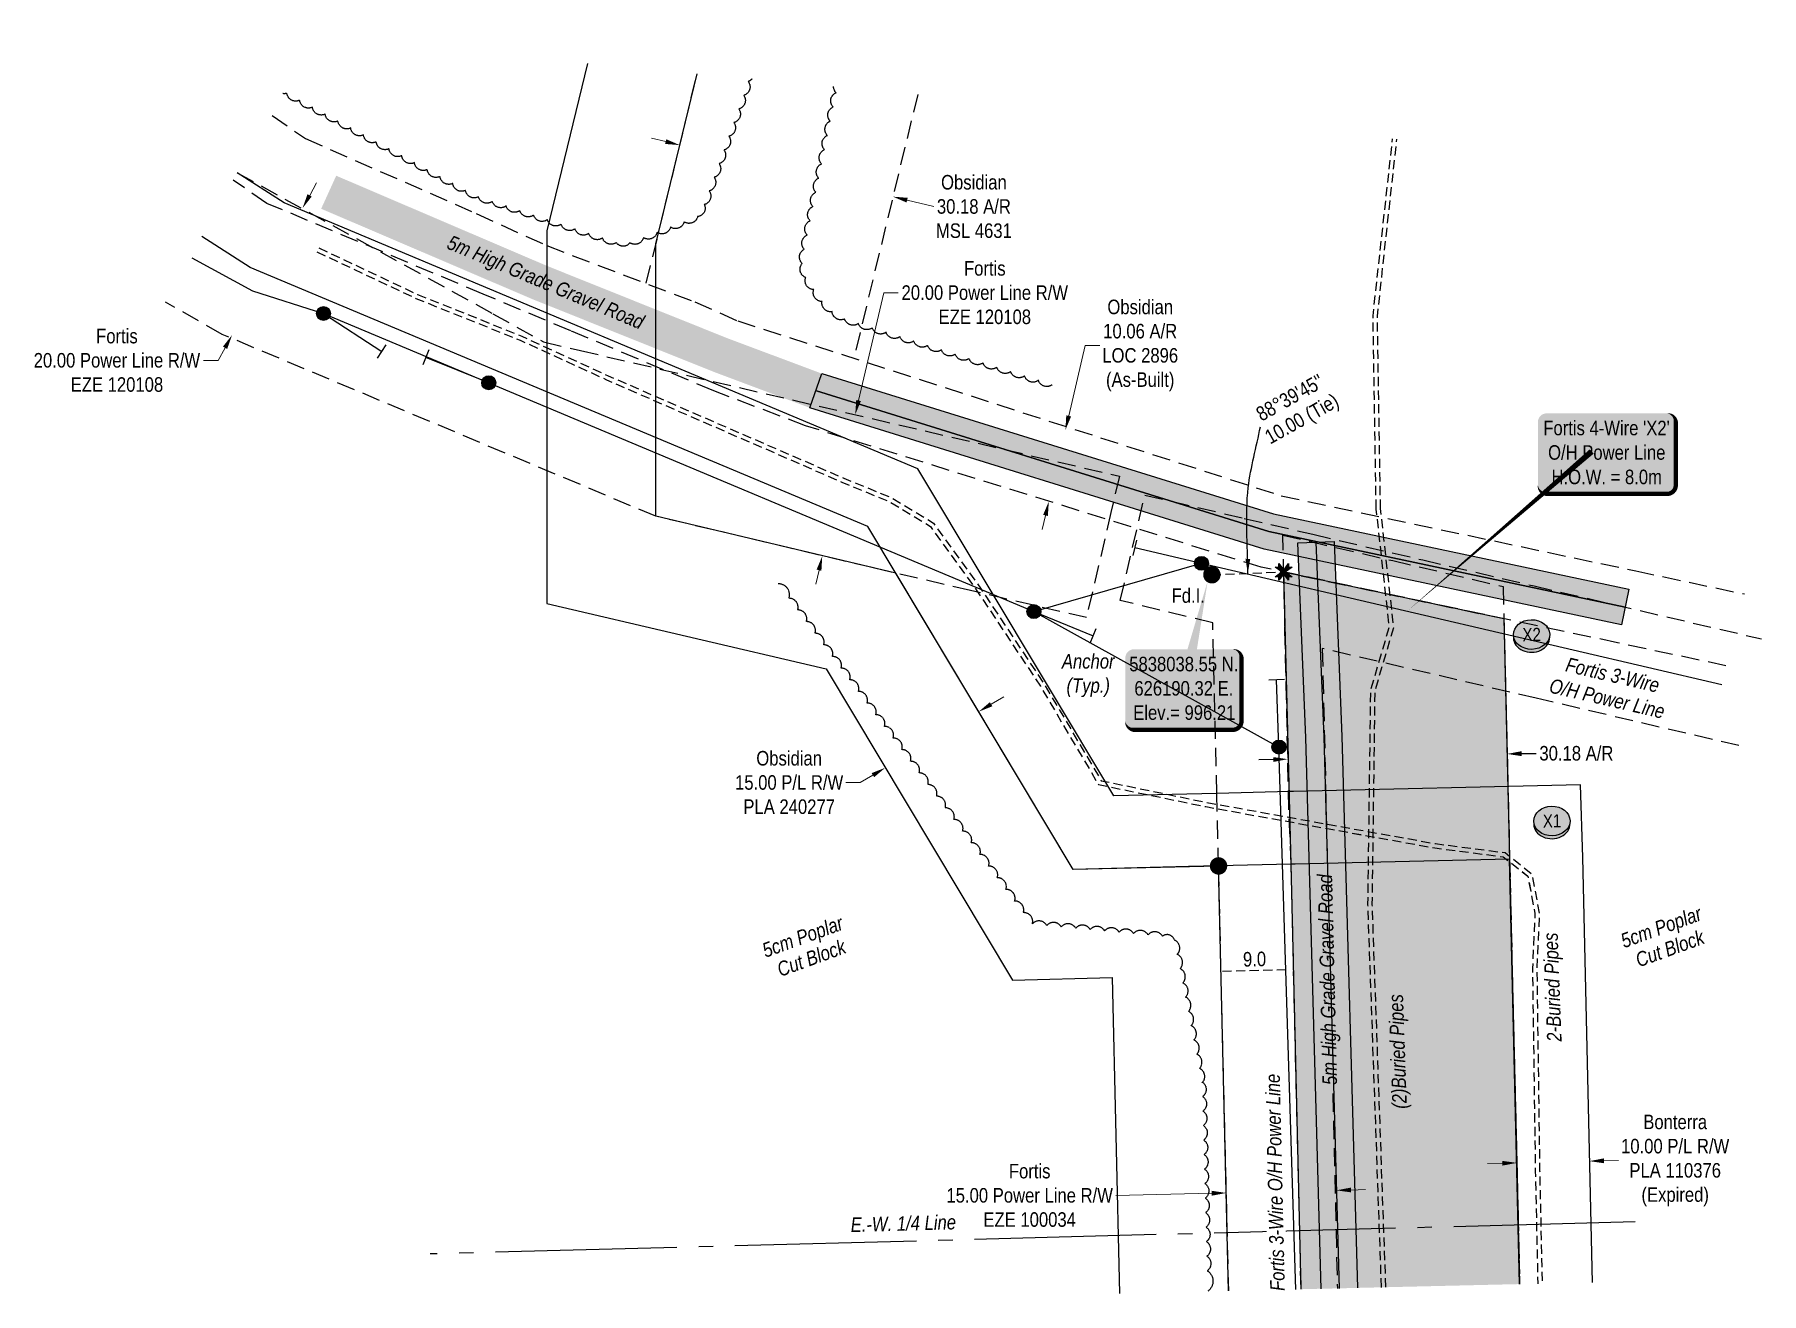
# Model space of a CAD drawing. Extents: x 621743 to 629441, y 5837005 to 5838851.
# Drawn here: x 628252 to 629441, y 5837151 to 5838017 of the extents above; entities that cross this region are included whole.
import ezdxf
from ezdxf.enums import TextEntityAlignment as Align

# ---------------------------------------------------------------- set-up
doc = ezdxf.new("R2010")
doc.units = 0
doc.header["$LTSCALE"] = 5
for name, pattern in [('0', [1, 1, 0]), ('foc-ACCESSROAD', [3.75, 2.5, -1.25]), ('foc-FLOWLINE', [3.75, 2.5, -1.25]), ('foc-QUARTERLINE', [33, 25, -3, 2, -3]), ('foc-TIELINE', [1.875, 1.25, -0.625]), ('POWERLINE5', [7.8, 2.4, -0.6, 0.6, -0.6, 0.6, -0.6, 2.4]), ('UG_PIPE', [1.875, 1.25, -0.625])]:
    doc.linetypes.add(name, pattern=pattern)
for name, color, linetype in [('AS-PIPE-UG', 44, 'UG_PIPE'), ('AS-POWER', 104, 'foc-POWER'), ('AS-POWER-EXISTING', 72, 'POWERLINE5'), ('AS-POWER-T', 104, 'Continuous'), ('AS-ROADS', 254, 'Continuous'), ('AS-SYMBOL', 7, 'Continuous'), ('C-AR', 13, 'foc-ACCESSROAD'), ('C-RW', 13, 'Continuous'), ('C-WS', 13, 'foc-ACCESSROAD'), ('DETAIL-T', 7, 'Continuous'), ('F-EZE', 190, 'foc-FLOWLINE'), ('F-RW', 190, 'Continuous'), ('L-BD', 7, 'Continuous'), ('L-MON', 1, 'Continuous'), ('L-SECQ', 8, 'foc-QUARTERLINE'), ('L-TIE', 7, 'foc-TIELINE'), ('P-CROSSINGS', 250, 'Continuous'), ('P-PROPOSED', 10, 'Continuous'), ('P-PROPOSED-H', 21, 'Continuous'), ('P-TXT', 4, 'Continuous'), ('T-BUSH', 110, '0'), ('T-BUSH-T', 110, 'Continuous'), ('T-TIE', 201, 'foc-TIELINE')]:
    doc.layers.add(name, color=color, linetype=linetype)
for name, color, linetype, lineweight in [('C-AR-T', 13, 'Continuous', 9), ('C-RW-T', 13, 'Continuous', 9), ('F-EZE-T', 190, 'Continuous', 9), ('F-RW-T', 190, 'Continuous', 9), ('T-TEXT', 48, 'Continuous', 18)]:
    doc.layers.add(name, color=color, linetype=linetype, lineweight=lineweight)
doc.styles.add('80', font='ARIALN.TTF', dxfattribs={"height": 10})
doc.styles.add('80CG', font='ARIALN.TTF', dxfattribs={"height": 10})
doc.styles.add('80L', font='ARIALN.TTF', dxfattribs={"height": 10})
doc.styles.add('80LS', font='ARIALNI.TTF', dxfattribs={"height": 10})
doc.styles.add('Crossing', font='ARIALN.TTF', dxfattribs={"height": 10})
doc.styles.add('foc-LtypeFont', font='ARIALN.TTF', dxfattribs={"height": 7.35})
doc.linetypes.add('foc-POWER', pattern='A,6,-1,["P",foc-LtypeFont,S=0.2,R=0,X=-0.625,Y=-0.75],-1.24,4', length=12.24)
doc.dimstyles.new('Compass 5 000', dxfattribs={"dimscale": 5, "dimtxt": 9, "dimasz": 2, "dimexe": 0.2, "dimexo": 0.0625, "dimgap": 0.5, "dimtad": 0, "dimtih": 1, "dimtoh": 1, "dimzin": 0, "dimdsep": 46, "dimtxsty": '80CG', "dimcen": 0.1, "dimse1": 1, "dimse2": 1, "dimclrd": 256, "dimclrt": 256, "dimaunit": 1, "dimadec": 4, "dimazin": 0, "dimtfac": 0.06, "dimtofl": 0, "dimtmove": 0, "dimatfit": 1, "dimfxl": 0.2, "dimtolj": 1, "dimtzin": 0, "dimlwd": -1, "dimarcsym": 0})

# ---------------------------------------------------------------- blocks, each defined once
blk = doc.blocks.new('POWERPOLE')
h = blk.add_hatch(color=255)
edge = h.paths.add_edge_path()
edge.add_arc((0, 0), 0.96, 0, 360)
at = {"linetype": 'Continuous'}
for p, q in [((0.68, -0.68), (-0.68, 0.68)), ((-0.68, -0.68), (0.68, 0.68))]:
    blk.add_line(p, q, dxfattribs=at)
blk.add_circle((0, 0), 0.96, dxfattribs=at)
blk = doc.blocks.new('*U94')
at = {"color": 72}
blk.add_line((-0.42, -1.02), (0.42, 1.02), dxfattribs=at)
at = {"layer": 'AS-SYMBOL', "color": 72, "flags": 128}
blk.add_lwpolyline([(-8.17, 3.34), (0, 0)], dxfattribs=at)
blk = doc.blocks.new('*U95')
at = {"color": 72}
blk.add_line((0.25, 1.07), (-0.25, -1.07), dxfattribs=at)
at = {"layer": 'AS-SYMBOL', "color": 72, "flags": 128}
blk.add_lwpolyline([(9.2, -2.13), (0, 0)], dxfattribs=at)
blk = doc.blocks.new('*U96')
at = {"color": 72}
blk.add_line((1.1, 0.04), (-1.1, -0.04), dxfattribs=at)
at = {"layer": 'AS-SYMBOL', "color": 72, "flags": 128}
blk.add_lwpolyline([(0.32, -9.25), (0, 0)], dxfattribs=at)
blk = doc.blocks.new('*U97')
at = {"color": 72}
blk.add_line((-0.6, -0.92), (0.6, 0.92), dxfattribs=at)
at = {"layer": 'AS-SYMBOL', "color": 72, "flags": 128}
blk.add_lwpolyline([(-8.04, 5.24), (0, 0)], dxfattribs=at)
blk = doc.blocks.new('*U98')
at = {"color": 72}
blk.add_line((0.41, 1.02), (-0.41, -1.02), dxfattribs=at)
at = {"layer": 'AS-SYMBOL', "color": 72, "flags": 128}
blk.add_lwpolyline([(8.65, -3.5), (0, 0)], dxfattribs=at)
blk = doc.blocks.new('*U99')
h = blk.add_hatch(color=254)
edge = h.paths.add_edge_path()
edge.add_line((-34, -28.5), (34, -28.5))
edge.add_arc((34, -22.5), 6, 270, 360)
edge.add_line((40, -22.5), (40, 21))
edge.add_arc((34, 21), 6, 0, 90)
edge.add_line((34, 27), (-34, 27))
edge.add_arc((-34, 21), 6, 90, 180)
edge.add_line((-40, 21), (-40, -22.5))
edge.add_arc((-34, -22.5), 6, 180, 270)
at = {"color": 1, "flags": 128}
blk.add_lwpolyline([(16.7, 73.9, 0, 10, 0), (0, 0, 5, 5, 0)], format="xyseb", dxfattribs=at)
blk.add_lwpolyline([(-34, -28.5, 3, 3, 0), (34, -28.5, 3, 3, 0.414214), (40, -22.5, 3, 3, 0), (40, 21, 3, 0, 0.414214), (34, 27, 0, 0, 0), (-34, 27, 0, 0, 0.414214), (-40, 21, 0, 0, 0), (-40, -22.5, 0, 3, 0.414214)], format="xyseb", close=True, dxfattribs=at)
at = {"color": 1, "style": '80'}
blk.add_attdef('ENTER_TEXT_001', (-36, -5), '', height=10, dxfattribs=at)
blk = doc.blocks.new('*D101')
at = {"layer": 'C-AR-T', "transparency": 16777216}
for p, q in [((628964, 5837754.6), (628975.3, 5837803.1)), ((628975.3, 5837803.1), (628985.3, 5837803.1)), ((628948, 5837686.1), (628945.7, 5837676.4))]:
    blk.add_line(p, q, dxfattribs=at)
for points in [[(628962.3, 5837755), (628965.6, 5837754.2), (628961.7, 5837744.9)], [(628946.4, 5837686.5), (628949.6, 5837685.7), (628950.3, 5837695.8)]]:
    blk.add_solid(points, dxfattribs=at)
at = {"layer": 'C-AR-T', "transparency": 16777216, "insert": (629013.2, 5837803.1), "char_height": 10, "attachment_point": 5, "style": '80CG'}
blk.add_mtext('\\A1;Obsidian\\P10.06 A/R\\PLOC 2896\\P(As-Built)', dxfattribs=at)
blk = doc.blocks.new('*D102')
at = {"layer": 'C-AR-T', "transparency": 16777216}
for p, q in [((628686.5, 5837943.4), (628676.8, 5837945.7)), ((628852.7, 5837903.1), (628871, 5837898.7))]:
    blk.add_line(p, q, dxfattribs=at)
for points in [[(628686.9, 5837945), (628686.1, 5837941.8), (628696.2, 5837941)], [(628853.1, 5837904.7), (628852.3, 5837901.5), (628843, 5837905.5)]]:
    blk.add_solid(points, dxfattribs=at)
at = {"layer": 'C-AR-T', "transparency": 16777216, "insert": (628898.7, 5837898.7), "char_height": 10, "attachment_point": 5, "style": '80CG'}
blk.add_mtext('\\A1;Obsidian\\P30.18 A/R\\PMSL 4631', dxfattribs=at)
blk = doc.blocks.new('*D103')
at = {"layer": 'C-RW-T', "transparency": 16777216}
for p, q in [((628910.6, 5837556.1), (628919.2, 5837561.2)), ((628829.1, 5837507.3), (628820.5, 5837502.2)), ((628820.5, 5837502.2), (628810.5, 5837502.2))]:
    blk.add_line(p, q, dxfattribs=at)
for points in [[(628909.7, 5837557.5), (628911.4, 5837554.7), (628902, 5837551)], [(628828.3, 5837508.7), (628830, 5837505.9), (628837.7, 5837512.4)]]:
    blk.add_solid(points, dxfattribs=at)
at = {"layer": 'C-RW-T', "transparency": 16777216, "insert": (628771.5, 5837502.2), "char_height": 10, "attachment_point": 5, "style": '80CG'}
blk.add_mtext('\\A1;Obsidian\\P15.00 P/L R/W\\PPLA 240277', dxfattribs=at)
blk = doc.blocks.new('*D104')
at = {"layer": 'F-EZE-T', "transparency": 16777216}
for p, q in [((629062.4, 5837219.5), (628996.3, 5837218)), ((629158.3, 5837221.7), (629168.3, 5837222))]:
    blk.add_line(p, q, dxfattribs=at)
for points in [[(629062.4, 5837221.2), (629062.4, 5837217.8), (629072.4, 5837219.7)], [(629158.3, 5837223.4), (629158.4, 5837220.1), (629148.3, 5837221.5)]]:
    blk.add_solid(points, dxfattribs=at)
at = {"layer": 'F-EZE-T', "transparency": 16777216, "insert": (628937.1, 5837218), "char_height": 10, "attachment_point": 5, "style": '80CG'}
blk.add_mtext('\\A1;Fortis\\P15.00 Power Line R/W\\PEZE 100034', dxfattribs=at)
blk = doc.blocks.new('*D105')
at = {"layer": 'F-EZE-T', "transparency": 16777216}
for p, q in [((628441.4, 5837906.4), (628446.2, 5837915.1)), ((628383.2, 5837801.5), (628378.3, 5837792.8)), ((628378.3, 5837792.8), (628368.3, 5837792.8))]:
    blk.add_line(p, q, dxfattribs=at)
for points in [[(628439.9, 5837907.2), (628442.8, 5837905.6), (628436.5, 5837897.6)], [(628381.7, 5837802.3), (628384.6, 5837800.7), (628388, 5837810.3)]]:
    blk.add_solid(points, dxfattribs=at)
at = {"layer": 'F-EZE-T', "transparency": 16777216, "insert": (628308.7, 5837792.8), "char_height": 10, "attachment_point": 5, "style": '80CG'}
blk.add_mtext('\\A1;Fortis\\P20.00 Power Line R/W\\PEZE 120108', dxfattribs=at)
blk = doc.blocks.new('*D106')
at = {"layer": 'F-EZE-T', "transparency": 16777216}
for p, q in [((628819.3, 5837765.2), (628836.6, 5837839.4)), ((628836.6, 5837839.4), (628846.6, 5837839.4)), ((628792.1, 5837648.4), (628789.8, 5837638.7))]:
    blk.add_line(p, q, dxfattribs=at)
for points in [[(628817.7, 5837765.6), (628820.9, 5837764.8), (628817, 5837755.5)], [(628790.4, 5837648.8), (628793.7, 5837648), (628794.3, 5837658.1)]]:
    blk.add_solid(points, dxfattribs=at)
at = {"layer": 'F-EZE-T', "transparency": 16777216, "insert": (628906.2, 5837839.4), "char_height": 10, "attachment_point": 5, "style": '80CG'}
blk.add_mtext('\\A1;Fortis\\P20.00 Power Line R/W\\PEZE 120108', dxfattribs=at)
blk = doc.blocks.new('*D107')
at = {"layer": 'F-RW-T', "transparency": 16777216}
for p, q in [((629262.4, 5837240.2), (629252.4, 5837239.9)), ((629332.4, 5837241.8), (629342.4, 5837242.1))]:
    blk.add_line(p, q, dxfattribs=at)
for points in [[(629332.4, 5837243.5), (629332.4, 5837240.2), (629322.4, 5837241.6)], [(629262.4, 5837241.8), (629262.5, 5837238.5), (629272.4, 5837240.4)]]:
    blk.add_solid(points, dxfattribs=at)
at = {"layer": 'F-RW-T', "transparency": 16777216, "insert": (629381.5, 5837242.1), "char_height": 10, "attachment_point": 5, "style": '80CG'}
blk.add_mtext('\\A1;Bonterra\\P10.00 P/L R/W\\PPLA 110376\\P(Expired)', dxfattribs=at)
blk = doc.blocks.new('*D108')
at = {"layer": 'P-TXT', "transparency": 16777216}
for p, q in [((629104.8, 5837518), (629094.8, 5837517.8)), ((629275.8, 5837522.1), (629285.8, 5837522.3))]:
    blk.add_line(p, q, dxfattribs=at)
for points in [[(629104.8, 5837519.7), (629104.8, 5837516.4), (629114.8, 5837518.3)], [(629275.8, 5837523.8), (629275.8, 5837520.4), (629265.8, 5837521.9)]]:
    blk.add_solid(points, dxfattribs=at)
at = {"layer": 'P-TXT', "transparency": 16777216, "insert": (629313.5, 5837522.3), "char_height": 10, "attachment_point": 5, "style": '80CG'}
blk.add_mtext('\\A1;30.18 A/R', dxfattribs=at)
blk = doc.blocks.new('*U100')
h = blk.add_hatch(color=255)
edge = h.paths.add_edge_path()
edge.add_line((-41.5, -28.5), (41.5, -28.5))
edge.add_arc((41.5, -22.5), 6, 270, 360)
edge.add_line((47.5, -22.5), (47.5, 21))
edge.add_arc((41.5, 21), 6, 0, 90)
edge.add_line((41.5, 27), (-41.5, 27))
edge.add_arc((-41.5, 21), 6, 90, 180)
edge.add_line((-47.5, 21), (-47.5, -22.5))
edge.add_arc((-41.5, -22.5), 6, 180, 270)
at = {"color": 104, "flags": 128}
blk.add_lwpolyline([(-41.5, -28.5, 3, 3, 0), (41.5, -28.5, 3, 3, 0.414214), (47.5, -22.5, 3, 3, 0), (47.5, 21, 3, 0, 0.414214), (41.5, 27, 0, 0, 0), (-41.5, 27, 0, 0, 0.414214), (-47.5, 21, 0, 0, 0), (-47.5, -22.5, 0, 3, 0.414214)], format="xyseb", close=True, dxfattribs=at)
at = {"color": 104, "style": '80'}
blk.add_attdef('ENTER_TEXT_001', (-26.8, -4.9), '', height=10, dxfattribs=at)
blk = doc.blocks.new('xing2')
h = blk.add_hatch(color=50)
h.dxf.hatch_style = 1
edge = h.paths.add_edge_path()
edge.add_ellipse((0, 0), major_axis=(-12.5, 0), ratio=0.816297, start_angle=0, end_angle=360)
h = blk.add_hatch(color=250)
h.dxf.hatch_style = 1
edge = h.paths.add_edge_path()
edge.add_ellipse((0, -2), major_axis=(-12.5, 0), ratio=0.816297, start_angle=0, end_angle=180)
edge.add_line((12.5, -2), (12.5, 0))
edge.add_ellipse((0, 0), major_axis=(-12.5, 0), ratio=0.816297, start_angle=0, end_angle=180, ccw=False)
edge.add_line((-12.5, 0), (-12.5, -2))
at = {"color": 250}
blk.add_ellipse((0, 0), major_axis=(-12.5, 0), ratio=0.816297, dxfattribs=at)
blk.add_ellipse((0, -2), major_axis=(-12.5, 0), ratio=0.816297, start_param=0, end_param=3.141593, dxfattribs=at)
at = {"color": 250, "style": 'Crossing'}
blk.add_attdef('CROSSING', text='', height=9, dxfattribs=at).set_placement((0.1, 0), align=Align.MIDDLE_CENTER)
at = {"color": 250, "style": 'Crossing', "flags": 1}
for tag, p in [('OWNER', (0.1, -12.5)), ('DESCRIPTION', (0.1, -25.8)), ('LOCATION', (0.1, -39.3)), ('DWG_REF', (0.1, -52.8))]:
    blk.add_attdef(tag, text='', height=9, dxfattribs=at).set_placement(p, align=Align.MIDDLE_CENTER)
blk = doc.blocks.new('TEMP')
h = blk.add_hatch(color=255)
h.dxf.hatch_style = 1
h.paths.add_polyline_path([(0, 0.25), (-0.67, 1.15), (-0.67, 0.67), (-1.15, 0.67), (-0.25, 0), (-1.15, -0.67), (-0.67, -0.67), (-0.67, -1.15), (0, -0.25), (0.67, -1.15), (0.67, -0.67), (1.15, -0.67), (0.25, 0), (1.15, 0.67), (0.67, 0.67), (0.67, 1.15)])
h.paths.add_polyline_path([(0.57, 0.85), (0.57, 0.57), (0.85, 0.57), (0.08, 0), (0.85, -0.57), (0.57, -0.57), (0.57, -0.85), (0, -0.08), (-0.57, -0.85), (-0.57, -0.57), (-0.85, -0.57), (-0.08, 0), (-0.85, 0.57), (-0.57, 0.57), (-0.57, 0.85), (0, 0.08)], flags=16)
h = blk.add_hatch(color=1)
h.dxf.hatch_style = 1
h.paths.add_polyline_path([(0, 0.08), (-0.57, 0.85), (-0.57, 0.57), (-0.85, 0.57), (-0.08, 0), (-0.85, -0.57), (-0.57, -0.57), (-0.57, -0.85), (0, -0.08), (0.57, -0.85), (0.57, -0.57), (0.85, -0.57), (0.08, 0), (0.85, 0.57), (0.57, 0.57), (0.57, 0.85)])
at = {"color": 1}
for p, q in [((-0.08, 0), (0.08, 0)), ((0, 0.08), (0, -0.08))]:
    blk.add_line(p, q, dxfattribs=at)
at = {"color": 255, "flags": 128}
blk.add_lwpolyline([(-0.25, 0), (-1.15, 0.67), (-0.67, 0.67), (-0.67, 1.15), (0, 0.25), (0.67, 1.15), (0.67, 0.67), (1.15, 0.67), (0.25, 0), (1.15, -0.67), (0.67, -0.67), (0.67, -1.15), (0, -0.25), (-0.67, -1.15), (-0.67, -0.67), (-1.15, -0.67)], close=True, dxfattribs=at)
at = {"color": 1, "flags": 128}
blk.add_lwpolyline([(-0.08, 0), (-0.85, 0.57), (-0.57, 0.57), (-0.57, 0.85), (0, 0.08), (0.57, 0.85), (0.57, 0.57), (0.85, 0.57), (0.08, 0), (0.85, -0.57), (0.57, -0.57), (0.57, -0.85), (0, -0.08), (-0.57, -0.85), (-0.57, -0.57), (-0.85, -0.57)], close=True, dxfattribs=at)
blk = doc.blocks.new('fdia')
at = {"color": 255, "const_width": 1}
blk.add_lwpolyline([(-0.5, 0, 1), (0.5, 0, 1)], format="xyb", close=True, dxfattribs=at)
blk = doc.blocks.new('Fdiaa')
blk.add_blockref('fdia', (0, 0))
blk = doc.blocks.new('fdib')
at = {"color": 1, "const_width": 1.6}
blk.add_lwpolyline([(-0.4, 0, 1), (0.4, 0, 1)], format="xyb", close=True, dxfattribs=at)
at = {"color": 1}
blk.add_circle((0, 0), 0.8, dxfattribs=at)
blk = doc.blocks.new('Fdibb')
blk.add_blockref('fdib', (0, 0))
blk = doc.blocks.new('fdicc')
for name in ['Fdibb', 'Fdiaa']:
    blk.add_blockref(name, (0, 0))
blk = doc.blocks.new('FDI')
blk.add_blockref('fdicc', (0, 0))

msp = doc.modelspace()

# ---------------------------------------------------------------- hatches: boundary and pattern name
at = {"layer": 'AS-ROADS'}
h = msp.add_hatch(color=256, dxfattribs=at)
h.dxf.hatch_style = 1
h.paths.add_polyline_path([(628785.852, 5837760.1), (628720.231, 5837784.651), (628594.665, 5837834.992), (628449.312, 5837897.178), (628459.665, 5837919.924), (628604.496, 5837857.975), (628729.26, 5837807.956), (628793.934, 5837783.731)])
h = msp.add_hatch(color=256, dxfattribs=at)
h.dxf.hatch_style = 1
h.paths.add_polyline_path([(629344.448, 5837610.801), (629098.549, 5837662.93), (628785.852, 5837760.1), (628793.934, 5837783.731), (629104.862, 5837687.147), (629349.633, 5837635.257)])
h = msp.add_hatch(color=256, dxfattribs=at)
h.dxf.hatch_style = 1
h.paths.add_polyline_path([(629137.781, 5837153.752), (629162.774, 5837154.339), (629152.118, 5837533.935), (629146.625, 5837668.15), (629121.646, 5837667.128), (629127.133, 5837533.073)])
at = {"layer": 'P-PROPOSED-H'}
h = msp.add_hatch(color=256, dxfattribs=at)
h.dxf.hatch_style = 1
h.paths.add_polyline_path([(629123.941, 5837153.444), (629274.346, 5837156.963), (629267.429, 5837449.584), (629263.521, 5837615.03), (629111.968, 5837647.159), (629117.087, 5837446.034)])

# ---------------------------------------------------------------- linework, layer by layer
at = {"layer": 'AS-PIPE-UG', "flags": 128}
for points in [[(629175.662, 5837690.719), (629173.469, 5837823.37), (629186.97, 5837945.327)], [(629178.66, 5837690.769), (629176.47, 5837823.229), (629189.956, 5837945.047)], [(628446.415, 5837867.509), (628514.55, 5837835.469), (628586.295, 5837806.694), (628645.77, 5837779.469), (628711.355, 5837750.914), (628807.87, 5837709.014), (628840.835, 5837695.474), (628868.815, 5837678.494), (628900.825, 5837634.239), (628944.485, 5837568.469), (628984.435, 5837500.834), (629004.43, 5837496.694), (629058.29, 5837485.609), (629149.872, 5837469.1)], [(628447.692, 5837870.223), (628515.748, 5837838.22), (628587.478, 5837809.45), (628646.993, 5837782.207), (628712.551, 5837753.664), (628809.037, 5837711.776), (628842.191, 5837698.159), (628870.89, 5837680.743), (628903.291, 5837635.948), (628947.028, 5837570.062), (628986.343, 5837503.501), (629005.037, 5837499.631), (629058.859, 5837488.554), (629150.294, 5837472.082), (629216.514, 5837460.153), (629264.395, 5837453.961), (629282.793, 5837439.397), (629287.967, 5837412.22), (629286.255, 5837374.172), (629288.204, 5837234.958), (629289.928, 5837157.321)], [(629179.301, 5837154.692), (629169.996, 5837418.05), (629171.917, 5837565.942), (629184.688, 5837609.115), (629175.68, 5837690.439)], [(629182.298, 5837154.798), (629172.995, 5837418.084), (629174.91, 5837565.489), (629187.735, 5837608.844), (629178.66, 5837690.769)], [(629182.298, 5837154.798), (629172.995, 5837418.074), (629174.905, 5837565.479), (629187.73, 5837608.834), (629178.655, 5837690.759)], [(629149.872, 5837469.1), (629216.05, 5837457.179), (629263.18, 5837451.084), (629280.05, 5837437.729), (629284.95, 5837411.994), (629283.255, 5837374.209), (629285.2, 5837234.894), (629286.925, 5837157.254)], [(629149.875, 5837469.111), (629216.055, 5837457.189), (629263.185, 5837451.094), (629280.055, 5837437.739), (629284.955, 5837412.004), (629283.255, 5837374.219), (629285.205, 5837234.904), (629286.93, 5837157.254)]]:
    msp.add_lwpolyline(points, dxfattribs=at)
at = {"layer": 'AS-POWER'}
for p, q in [((628564.685, 5837777.404), (628940.04, 5837619.869)), ((628940.04, 5837619.869), (629055.43, 5837653.109)), ((629055.43, 5837653.109), (629413.725, 5837569.724)), ((628940.04, 5837619.869), (629108.715, 5837526.654)), ((629120.437, 5837153.345), (629108.715, 5837526.654))]:
    msp.add_line(p, q, dxfattribs=at)
at = {"layer": 'AS-POWER', "flags": 128}
msp.add_lwpolyline([(628360.173, 5837863.317), (628402.128, 5837840.649), (628450.875, 5837825.094), (628564.69, 5837777.414)], dxfattribs=at)
at = {"layer": 'AS-ROADS', "flags": 128}
msp.add_lwpolyline([(629344.448, 5837610.801), (629098.549, 5837662.93), (628785.852, 5837760.1), (628793.934, 5837783.731), (629104.862, 5837687.147), (629349.633, 5837635.257)], close=True, dxfattribs=at)
for points in [[(629347.04, 5837623.029), (629101.705, 5837675.039), (628790.225, 5837771.794)], [(628790.225, 5837771.794), (629101.705, 5837675.039), (629347.04, 5837623.029)], [(629137.781, 5837153.752), (629127.133, 5837533.073), (629121.646, 5837667.128), (629146.625, 5837668.15), (629152.118, 5837533.935), (629162.774, 5837154.339)], [(629134.135, 5837667.639), (629139.625, 5837533.504), (629150.278, 5837154.046)]]:
    msp.add_lwpolyline(points, dxfattribs=at)
at = {"layer": 'C-AR'}
for p, q in [((628673.168, 5837845.91), (628708.167, 5837990.138)), ((628860.029, 5837975.926), (628815.999, 5837794.25))]:
    msp.add_line(p, q, dxfattribs=at)
at = {"layer": 'C-AR', "elevation": 4923.8}
for points in [[(628415.53, 5837961.26), (628438.454, 5837945.547), (628556.122, 5837893.873), (628604.671, 5837871.777), (628706.592, 5837833.028), (628736.067, 5837819.962), (629110.291, 5837699.607), (629354.49, 5837647.838), (629429.12, 5837632.019)], [(629416.457, 5837582.61), (629341.827, 5837598.434), (629096.492, 5837650.444), (628782.767, 5837747.784), (628719.539, 5837771.862), (628621.119, 5837813.16), (628560.905, 5837838.422), (628412.001, 5837900.91), (628388.756, 5837916.843)]]:
    msp.add_lwpolyline(points, dxfattribs=at)
at = {"layer": 'C-AR', "flags": 128}
msp.add_lwpolyline([(629123.959, 5837153.428), (629117.107, 5837445.963), (629111.986, 5837647.16), (629263.592, 5837615.02), (629267.502, 5837449.514), (629274.418, 5837156.96)], dxfattribs=at)
at = {"layer": 'C-RW', "flags": 128}
for points in [[(628632.664, 5837997.205), (628604.671, 5837881.991), (628604.671, 5837625.391), (628796.888, 5837580.547), (628925.29, 5837366.215), (628993.925, 5837367.948), (628999.012, 5837150.521)], [(629073.965, 5837152.274), (629067.125, 5837444.617), (628967.125, 5837442.269), (628844.871, 5837646.339), (628679.645, 5837685.509), (628679.645, 5837873.014), (628708.103, 5837990.144)]]:
    msp.add_lwpolyline(points, dxfattribs=at)
at = {"layer": 'C-WS', "elevation": 4923.8}
msp.add_lwpolyline([(629123.95, 5837153.428), (629117.107, 5837445.963), (629115.574, 5837484.203), (629112.078, 5837643.521), (629111.344, 5837672.586), (629187.016, 5837654.942), (629263.068, 5837637.216), (629266.321, 5837499.498), (629267.502, 5837449.514), (629274.418, 5837156.96)], dxfattribs=at)
at = {"layer": 'F-EZE'}
msp.add_lwpolyline([(628391.569, 5837921.911), (628567.595, 5837824.874), (628602.455, 5837805.526), (628627.802, 5837799.612), (628998.879, 5837713.063), (628993.071, 5837688.18), (628976.168, 5837615.716), (628896.408, 5837634.325), (628828.687, 5837650.127), (628679.65, 5837685.519), (628381.173, 5837810.706), (628342.242, 5837832.942)], dxfattribs=at)
at = {"layer": 'F-EZE', "elevation": 4923.8}
for points in [[(629074.146, 5837152.272), (629072.859, 5837205.891), (629067.125, 5837444.804), (629065.927, 5837494.776), (629063.111, 5837612.105), (628999.462, 5837627.582), (629016.365, 5837700.047), (629084.88, 5837684.067), (629131.986, 5837673.084), (629207.658, 5837655.44), (629284.342, 5837637.567), (629440.905, 5837601.068)], [(629425.346, 5837527.658), (629285.86, 5837560.188), (629138.554, 5837594.542), (629142.233, 5837441.066)], [(629145.813, 5837288.069), (629148.949, 5837154.008)]]:
    msp.add_lwpolyline(points, dxfattribs=at)
at = {"layer": 'F-RW'}
for points in [[(629324.69, 5837158.141), (629317.825, 5837450.514), (629316.306, 5837500.678), (629118.759, 5837496.023), (629115.923, 5837495.957), (629065.944, 5837494.78), (629045.254, 5837494.29), (628995.026, 5837493.008), (628860.079, 5837718.264), (628423.837, 5837901.233), (628391.569, 5837921.911)], [(629274.418, 5837156.96), (629267.505, 5837449.368), (629119.937, 5837446.036), (629117.087, 5837445.97), (629067.12, 5837444.794), (629046.483, 5837444.305), (628967.13, 5837442.279), (628825.615, 5837678.499), (628400.505, 5837856.799), (628367.253, 5837878.108)]]:
    msp.add_lwpolyline(points, dxfattribs=at)
at = {"layer": 'L-SECQ'}
msp.add_line((629353.987, 5837199.769), (628524.446, 5837177.717), dxfattribs=at)
at = {"layer": 'L-TIE'}
msp.add_line((629062.55, 5837645.234), (629111.968, 5837647.159, 4922.052), dxfattribs=at)
at = {"layer": 'P-CROSSINGS', "color": 104, "flags": 128}
msp.add_lwpolyline([(629197.501, 5837620.602, 0, 3.997, 0), (629324.054, 5837730.117, 1.999, 1.999, 0)], format="xyseb", dxfattribs=at)
at = {"layer": 'T-BUSH', "flags": 128}
for points in [[(628745.86, 5837986.611, -0.1306931), (628743.345, 5837984.738, -0.52056705), (628740.243, 5837975.248, -0.52056705), (628736.848, 5837965.846, -0.52056705), (628733.454, 5837956.443, -0.52056705), (628730.06, 5837947.041, -0.52056705), (628726.666, 5837937.638, -0.52056705), (628723.272, 5837928.235, -0.52056705), (628719.877, 5837918.833, -0.52056705), (628716.483, 5837909.43, -0.52056705), (628713.089, 5837900.028, -0.52056705), (628708.514, 5837891.779, -0.52056705), (628699.193, 5837888.168, -0.52056705), (628689.872, 5837884.556, -0.52056705), (628680.55, 5837880.945, -0.52056705), (628671.229, 5837877.334, -0.52056705), (628661.907, 5837873.723, -0.52056705), (628652.49, 5837873.957, -0.52056705), (628643, 5837877.099, -0.52056705), (628633.51, 5837880.24, -0.52056705), (628624.02, 5837883.382, -0.52056705), (628614.53, 5837886.523, -0.52056705), (628605.04, 5837889.665, -0.52056705), (628595.55, 5837892.806, -0.52056705), (628586.06, 5837895.948, -0.52056705), (628576.57, 5837899.089, -0.52056705), (628567.08, 5837902.231, -0.52056705), (628557.59, 5837905.372, -0.52056705), (628548.675, 5837909.841, -0.52056705), (628539.892, 5837914.615, -0.52056705), (628531.108, 5837919.388, -0.52056705), (628522.325, 5837924.161, -0.52056705), (628513.542, 5837928.934, -0.52056705), (628504.759, 5837933.707, -0.52056705), (628495.975, 5837938.48, -0.52056705), (628487.192, 5837943.254, -0.52056705), (628478.409, 5837948.027, -0.52056705), (628469.625, 5837952.8, -0.52056705), (628460.842, 5837957.573, -0.52056705), (628452.059, 5837962.346, -0.52056705), (628443.276, 5837967.12, -0.52056705), (628434.492, 5837971.893, -0.52056705), (628425.709, 5837976.666, -0.11559674), (628422.949, 5837976.451)], [(628952.605, 5837776.077, -0.52056705), (628943.071, 5837779.083, -0.52056705), (628933.537, 5837782.089, -0.52056705), (628924.003, 5837785.095, -0.52056705), (628914.47, 5837788.101, -0.52056705), (628904.936, 5837791.107, -0.52056705), (628895.402, 5837794.112, -0.52056705), (628885.868, 5837797.118, -0.52056705), (628876.334, 5837800.124, -0.52056705), (628866.8, 5837803.13, -0.52056705), (628857.267, 5837806.136, -0.52056705), (628847.739, 5837809.163, -0.52056705), (628838.213, 5837812.191, -0.52056705), (628828.686, 5837815.22, -0.52056705), (628819.16, 5837818.249, -0.52056705), (628809.633, 5837821.278, -0.52056705), (628801.031, 5837826.354, -0.52056705), (628794.17, 5837833.333, -0.52056705), (628788.436, 5837841.522, -0.52056705), (628782.921, 5837849.809, -0.52056705), (628780.525, 5837859.515, -0.52056705), (628781.902, 5837869.299, -0.52056705), (628783.889, 5837879.095, -0.52056705), (628785.877, 5837888.892, -0.52056705), (628787.865, 5837898.689, -0.52056705), (628789.852, 5837908.486, -0.52056705), (628791.84, 5837918.283, -0.52056705), (628793.828, 5837928.08, -0.52056705), (628795.815, 5837937.877, -0.52056705), (628797.803, 5837947.673, -0.52056705), (628799.791, 5837957.47, -0.52056705), (628801.778, 5837967.267, -0.52056705), (628803.766, 5837977.064, -0.19573569), (628802.089, 5837981.348, -0.19573569)], [(629055.922, 5837295.606, 0.52056705), (629054.011, 5837305.418, 0.52056705), (629052.1, 5837315.23, 0.52056705), (629050.19, 5837325.042, 0.52056705), (629048.279, 5837334.854, 0.52056705), (629046.368, 5837344.666, 0.52056705), (629044.457, 5837354.478, 0.52056705), (629042.547, 5837364.291, 0.52056705), (629040.636, 5837374.103, 0.52056705), (629038.725, 5837383.915, 0.52056705), (629036.814, 5837393.727, 0.52056705), (629028.493, 5837396.45, 0.52056705), (629018.539, 5837397.368, 0.52056705), (629008.585, 5837398.286, 0.52056705), (628998.63, 5837399.203, 0.52056705), (628988.676, 5837400.121, 0.52056705), (628978.722, 5837401.039, 0.52056705), (628968.768, 5837401.956, 0.52056705), (628958.813, 5837402.874, 0.52056705), (628948.859, 5837403.792, 0.52056705), (628938.943, 5837404.89, 0.52056705), (628932.723, 5837412.651, 0.52056705), (628926.748, 5837420.665, 0.52056705), (628920.772, 5837428.679, 0.52056705), (628914.797, 5837436.693, 0.52056705), (628908.822, 5837444.707, 0.52056705), (628902.846, 5837452.721, 0.52056705), (628896.871, 5837460.735, 0.52056705), (628890.895, 5837468.749, 0.52056705), (628884.92, 5837476.763, 0.52056705), (628878.945, 5837484.777, 0.52056705), (628872.969, 5837492.791, 0.52056705), (628866.994, 5837500.805, 0.52056705), (628861.019, 5837508.818, 0.52056705), (628855.043, 5837516.832, 0.52056705), (628849.068, 5837524.846, 0.52056705), (628843.093, 5837532.86, 0.52056705), (628837.117, 5837540.874, 0.52056705), (628831.142, 5837548.888, 0.52056705), (628825.167, 5837556.902, 0.52056705), (628819.191, 5837564.916, 0.52056705), (628813.216, 5837572.93, 0.52056705), (628807.241, 5837580.944, 0.52056705), (628801.265, 5837588.958, 0.52056705), (628795.29, 5837596.972, 0.52056705), (628789.314, 5837604.986, 0.52056705), (628783.339, 5837613, 0.52056705), (628777.364, 5837621.014, 0.52056705), (628771.388, 5837629.028, 0.52056705), (628763.971, 5837638.976, 0.52056705)], [(629055.868, 5837296.099, -0.52056705), (629056.133, 5837286.106, -0.52056705), (629056.399, 5837276.113, -0.52056705), (629056.665, 5837266.12, -0.52056705), (629056.93, 5837256.127, -0.52056705), (629057.196, 5837246.134, -0.52056705), (629057.461, 5837236.142, -0.52056705), (629057.727, 5837226.149, -0.52056705), (629057.993, 5837216.156, -0.52056705), (629058.258, 5837206.163, -0.52056705), (629058.524, 5837196.17, -0.52056705), (629058.807, 5837186.177, -0.52056705), (629059.102, 5837176.185, -0.52056705), (629059.398, 5837166.193, -0.52056705), (629059.815, 5837152.073, -0.52056705)]]:
    msp.add_lwpolyline(points, format="xyb", dxfattribs=at)
at = {"layer": 'T-TIE'}
msp.add_line((629113.531, 5837373.278), (629068.823, 5837372.232), dxfattribs=at)

# ---------------------------------------------------------------- block references
at = {"layer": 'AS-POWER-EXISTING', "color": 6, "xscale": 4.998225049999975, "yscale": 4.998225049999975, "zscale": 4.998225049999975}
for p in [(628450.875, 5837825.094), (628564.69, 5837777.414), (629055.43, 5837653.119), (628940.04, 5837619.879), (629108.72, 5837526.664)]:
    msp.add_blockref('POWERPOLE', p, dxfattribs=at)
at = {"layer": 'AS-POWER-EXISTING', "color": 1, "xscale": 4.998225049999975, "yscale": 4.998225049999975, "zscale": 4.998225049999975}
for p in [(628450.875, 5837825.094), (628564.69, 5837777.414), (629055.43, 5837653.119), (628940.04, 5837619.879), (629108.72, 5837526.664)]:
    msp.add_blockref('POWERPOLE', p, dxfattribs=at)
at = {"layer": 'AS-POWER-EXISTING', "xscale": 4.998225049999975, "yscale": 4.998225049999975, "zscale": 4.998225049999975}
for p in [(628564.685, 5837777.404), (629055.43, 5837653.109), (628940.04, 5837619.869), (629108.715, 5837526.654)]:
    msp.add_blockref('POWERPOLE', p, dxfattribs=at)
at = {"layer": 'AS-POWER-T'}
ref = msp.add_blockref('*U100', (629334.447, 5837729.356), dxfattribs=dict(at, xscale=0.9992901460178987, yscale=0.9992901460178987, zscale=0.9992901460178987))
ref.add_attrib('ENTER_TEXT_001', "Fortis 4-Wire 'X2'", (629290.709, 5837741.256), dxfattribs={"layer": '0', "color": 104, "height": 9.9929, "style": '80'})
ref.add_attrib('ENTER_TEXT_002', 'O/H Power Line', (629294.005, 5837724.424), dxfattribs={"layer": '0', "color": 104, "height": 9.9929, "style": '80'})
ref.add_attrib('ENTER_TEXT_003', 'H.O.W. = 8.0m', (629296.36, 5837707.592), dxfattribs={"layer": '0', "color": 104, "height": 9.9929, "style": '80'})
at = {"layer": 'AS-SYMBOL', "color": 6, "xscale": 4.998225049999975, "yscale": 4.998225049999975, "zscale": 4.998225049999975}
msp.add_blockref('*U97', (628491.04, 5837798.884), dxfattribs=at)
at = {"layer": 'AS-SYMBOL', "color": 1, "xscale": 4.998225049999975, "yscale": 4.998225049999975, "zscale": 4.998225049999975}
msp.add_blockref('*U98', (628521.45, 5837794.899), dxfattribs=at)
at = {"layer": 'AS-SYMBOL', "xscale": 4.998225049999975, "yscale": 4.998225049999975, "zscale": 4.998225049999975}
for name, p in [('*U95', (629009.47, 5837663.744)), ('*U94', (628980.885, 5837603.189)), ('*U96', (629107.14, 5837572.874))]:
    msp.add_blockref(name, p, dxfattribs=at)
at = {"layer": 'DETAIL-T'}
ref = msp.add_blockref('*U99', (629042.951, 5837566.996), dxfattribs=dict(at, xscale=0.99964501, yscale=0.99964501, zscale=0.99964501))
ref.add_attrib('ENTER_TEXT_001', '5838038.55 N.', (629005.645, 5837578.765), dxfattribs={"layer": '0', "color": 1, "height": 9.99645, "style": '80'})
ref.add_attrib('ENTER_TEXT_002', '626190.32 E.', (629009.167, 5837562.063), dxfattribs={"layer": '0', "color": 1, "height": 9.99645, "style": '80'})
ref.add_attrib('ENTER_TEXT_003', 'Elev.= 996.21', (629008.376, 5837545.361), dxfattribs={"layer": '0', "color": 1, "height": 9.99645, "style": '80'})
at = {"layer": 'L-MON', "color": 6, "xscale": 4.999999999999988, "yscale": 4.999999999999988, "zscale": 4.999999999999988}
for p in [(629062.55, 5837645.244), (629067.125, 5837444.804)]:
    msp.add_blockref('FDI', p, dxfattribs=at)
at = {"layer": 'L-MON', "color": 1, "xscale": 4.999999999999988, "yscale": 4.999999999999988, "zscale": 4.999999999999988}
msp.add_blockref('FDI', (629062.55, 5837645.244), dxfattribs=at)
at = {"layer": 'L-MON'}
for name, p, xscale, yscale, zscale in [('FDI', (629062.55, 5837645.234), 4.999999999999988, 4.999999999999988, 4.999999999999988), ('TEMP', (629111.968, 5837647.159, 4922.052), 4.99645073008949, 4.99645073008949, 4.99645073008949)]:
    msp.add_blockref(name, p, dxfattribs=dict(at, xscale=xscale, yscale=yscale, zscale=zscale))
at = {"layer": 'P-CROSSINGS', "xscale": 0.99964501, "yscale": 0.99964501, "zscale": 0.99964501}
for p, rotation, values in [((629282.618, 5837604.103), 0.9096582472266767, {'CROSSING': 'X2'}), ((629296.605, 5837475.764), 0.9096582472266771, {'CROSSING': 'X1'})]:
    msp.add_blockref('xing2', p, dxfattribs=dict(at, rotation=rotation)).add_auto_attribs(values)

# ---------------------------------------------------------------- texts
at = {"layer": 'AS-PIPE-UG', "char_height": 9.99645, "attachment_point": 2, "style": '80L'}
for s, insert, width, rotation in [('{\\fArial Narrow|b0|i1|c0|p34;2-Buried Pipes}', (629291.966, 5837361.144), 75.18244, 92.128581), ('{\\fArial Narrow|b0|i1|c0|p34;(2)Buried Pipes}', (629185.457, 5837316.854), 78.99419, 92.023562)]:
    msp.add_mtext(s, dxfattribs=dict(at, insert=insert, width=width, rotation=rotation))
at = {"layer": 'AS-POWER', "insert": (628977.42, 5837590.667), "char_height": 9.99645, "width": 37.37868, "attachment_point": 2, "style": '80L'}
msp.add_mtext('{\\fArial Narrow|b0|i1|c0|p34;Anchor\\P(Typ.)}', dxfattribs=at)
at = {"layer": 'AS-POWER', "insert": (629339.555, 5837581.157), "char_height": 9.99645, "width": 80.64435, "attachment_point": 2, "rotation": 346.89889, "style": '80L'}
msp.add_mtext('{\\fArial Narrow|b0|i1|c0|p34;Fortis 3-Wire\\PO/H Power Line}', dxfattribs=at)
at = {"layer": 'L-BD', "insert": (629113.786, 5837771.585), "char_height": 9.9929, "width": 54.76096, "attachment_point": 2, "rotation": 29.273518, "style": '80L'}
msp.add_mtext("88°39'45'' \\P10.00 (Tie)", dxfattribs=at)
at = {"layer": 'L-MON', "color": 1, "insert": (629046.265, 5837630.863), "char_height": 10, "width": 44.3292, "attachment_point": 5, "style": '80CG'}
msp.add_mtext('\\A1;Fd.I.', dxfattribs=at)
at = {"layer": 'L-SECQ', "insert": (628849.97, 5837203.715), "char_height": 9.99645, "width": 72.37989, "attachment_point": 2, "rotation": 1.522797, "style": '80L'}
msp.add_mtext('{\\fArial Narrow|b0|i1|c0|p34;E.-W. 1/4 Line}', dxfattribs=at)
at = {"layer": 'T-BUSH-T', "style": '80LS'}
for p in [(629371.817, 5837402.72), (628780.789, 5837396.15)]:
    msp.add_text('5cm Poplar', height=10, rotation=20, dxfattribs=at).set_placement(p, align=Align.MIDDLE_CENTER)
at = {"layer": 'T-TEXT', "style": '80LS'}
for p in [(629377.838, 5837388.006), (628786.81, 5837381.437)]:
    msp.add_text('Cut Block', height=10, rotation=20, dxfattribs=at).set_placement(p, align=Align.MIDDLE_CENTER)
at = {"layer": 'T-TEXT', "insert": (628605.831, 5837851.272), "char_height": 9.99645, "width": 145.78493, "attachment_point": 2, "rotation": 337.235669, "style": '80L', "bg_fill": 1, "box_fill_scale": 1, "bg_fill_color": 254, "bg_fill_transparency": 0}
msp.add_mtext('{\\fArial Narrow|b0|i1|c0|p34;5m High Grade Gravel Road}', dxfattribs=at)
at = {"layer": 'T-TEXT', "insert": (629137.02, 5837366.393), "char_height": 9.99645, "width": 145.78493, "attachment_point": 2, "rotation": 91.354147, "style": '80L'}
msp.add_mtext('{\\fArial Narrow|b0|i1|c0|p34;5m High Grade Gravel Road}', dxfattribs=at)
at = {"layer": 'T-TIE', "style": '80L'}
msp.add_text('9.0', height=9.9965, rotation=1.340197, dxfattribs=at).set_placement((629084.07, 5837375.5))

# ---------------------------------------------------------------- dimensions: what is measured, and where the dimension line sits
at = {"layer": 'C-AR-T'}
for base, p1, p2, angle, text, picture, middle in [((628842.953, 5837905.47), (628714.655, 5838017.101), (628861.389, 5837981.539), 346.376793, 'Obsidian\\P30.18 A/R\\PMSL 4631', '*D102', (628898.66, 5837898.674)), ((628961.68, 5837744.861, 4923.8), (629313.163, 5837611.237, 9847.6), (629324.591, 5837660.253, 4923.8), 76.87666, 'Obsidian\\P10.06 A/R\\PLOC 2896\\P(As-Built)', '*D101', (629013.185, 5837803.091, 4923.8))]:
    dim = msp.add_linear_dim(base=base, p1=p1, p2=p2, angle=angle, text=text, dimstyle='Compass 5 000', dxfattribs=at)
    dim.commit()
    dim.dimension.update_dxf_attribs({"geometry": picture, "text_midpoint": middle, "dimtype": 161})
at = {"layer": 'C-RW-T'}
dim = msp.add_aligned_dim(p1=(628927.503, 5837508.408), p2=(628863.187, 5837469.878), distance=-49.605, text='Obsidian\\P15.00 P/L R/W\\PPLA 240277', dimstyle='Compass 5 000', dxfattribs=at)
dim.commit()
dim.dimension.update_dxf_attribs({"geometry": '*D103', "text_midpoint": (628771.452, 5837502.153)})
at = {"layer": 'F-EZE-T'}
for base, p1, p2, angle, picture, middle in [((628388.005, 5837810.272), (628425.85, 5837903.561), (628377.347, 5837816.188), 240.964024, '*D105', (628308.703, 5837792.785)), ((628817.034, 5837755.476), (628791.433, 5837658.818), (628814.134, 5837756.152), 76.871149, '*D106', (628906.196, 5837839.373))]:
    dim = msp.add_linear_dim(base=base, p1=p1, p2=p2, angle=angle, text='Fortis\\P20.00 Power Line R/W\\PEZE 120108', dimstyle='Compass 5 000', dxfattribs=at)
    dim.commit()
    dim.dimension.update_dxf_attribs({"geometry": picture, "text_midpoint": middle, "dimtype": 161})
at = {"layer": 'F-RW-T'}
dim = msp.add_linear_dim(base=(629322.413, 5837241.598), p1=(629270.51, 5837322.162), p2=(629320.481, 5837323.343), angle=1.354147, text='Bonterra\\P10.00 P/L R/W\\PPLA 110376\\P(Expired)', dimstyle='Compass 5 000', dxfattribs=at)
dim.commit()
dim.dimension.update_dxf_attribs({"geometry": '*D107', "text_midpoint": (629381.493, 5837242.07), "dimtype": 161})
at = {"layer": 'P-TXT'}
dim = msp.add_linear_dim(base=(629265.793, 5837521.853), p1=(629115.087, 5837506.406, 4923.8), p2=(629266.074, 5837509.973), angle=1.35316, text='30.18 A/R', dimstyle='Compass 5 000', dxfattribs=at)
dim.commit()
dim.dimension.update_dxf_attribs({"geometry": '*D108', "text_midpoint": (629313.455, 5837522.325), "dimtype": 161})

# ---------------------------------------------------------------- leaders
at = {"layer": 'L-BD', "path_type": 1}
msp.add_leader([(629087.259, 5837646.196), (629087.598, 5837705.257), (629095.96, 5837747.054)], dimstyle='Compass 5 000', override={"dimgap": 0.5, "dimtad": 0}, dxfattribs=at)

# ---------------------------------------------------------------- next in the draw order: texts
at = {"layer": 'AS-POWER', "insert": (629101.033, 5837226.832), "char_height": 9.99645, "width": 149.35801, "attachment_point": 2, "rotation": 91.337297, "style": '80L', "bg_fill": 3, "box_fill_scale": 1.15, "bg_fill_color": 256, "bg_fill_true_color": 256, "bg_fill_transparency": 0}
msp.add_mtext('{\\fArial Narrow|b0|i1|c0|p34;Fortis 3-Wire O/H Power Line}', dxfattribs=at)

# ---------------------------------------------------------------- next in the draw order: linework, layer by layer
at = {"layer": 'P-PROPOSED', "flags": 128}
msp.add_lwpolyline([(629123.941, 5837153.444), (629117.087, 5837446.034), (629111.968, 5837647.159), (629263.521, 5837615.03), (629267.429, 5837449.584), (629274.346, 5837156.963)], dxfattribs=at)

# ---------------------------------------------------------------- next in the draw order: dimensions: what is measured, and where the dimension line sits
at = {"layer": 'F-EZE-T', "color": 6}
dim = msp.add_linear_dim(base=(629072.391, 5837219.735), p1=(629148.114, 5837231.114), p2=(629072.166, 5837229.337), angle=181.340197, text='Fortis\\P15.00 Power Line R/W\\PEZE 100034', dimstyle='Compass 5 000', dxfattribs=at)
dim.commit()
dim.dimension.update_dxf_attribs({"geometry": '*D104', "text_midpoint": (628937.114, 5837217.954), "dimtype": 161})

doc.saveas('drawing.dxf')
